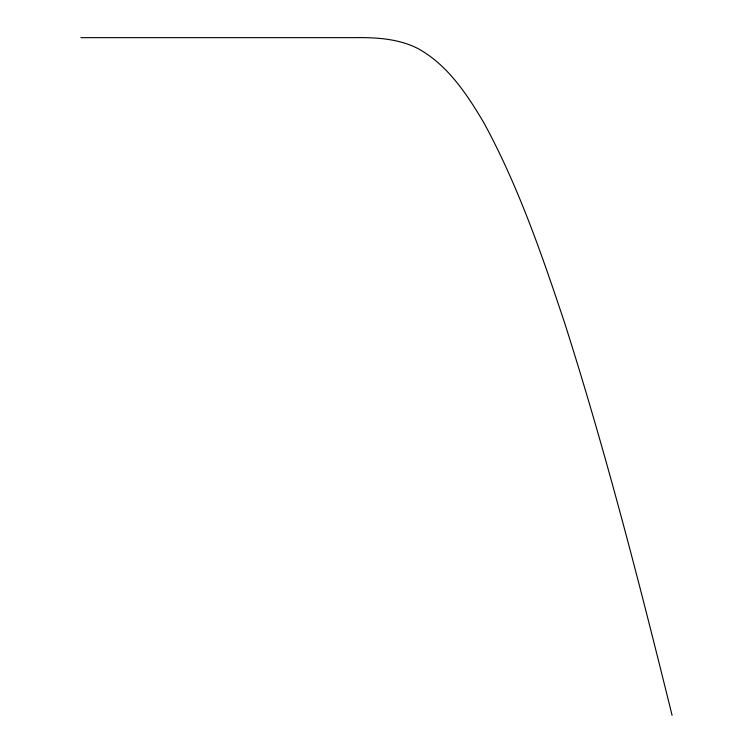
<?xml version="1.0" encoding="UTF-8"?>
<svg xmlns="http://www.w3.org/2000/svg" width="753" height="753" viewBox="0 0 753 753"><rect width="100%" height="100%" fill="white"/><g stroke="black" fill="none" stroke-linecap="round" stroke-linejoin="round"><path stroke-width="1.13" d="M80.91 37.65L354.879 37.65C376.114 37.358 397.998 38.629 417.35 48.239C447.329 64.466 466.672 93.814 483.633 122.362C518.375 186.047 541.962 254.947 564.844 323.555C605.949 452.619 639.655 583.886 672.09 715.35"/></g></svg>
